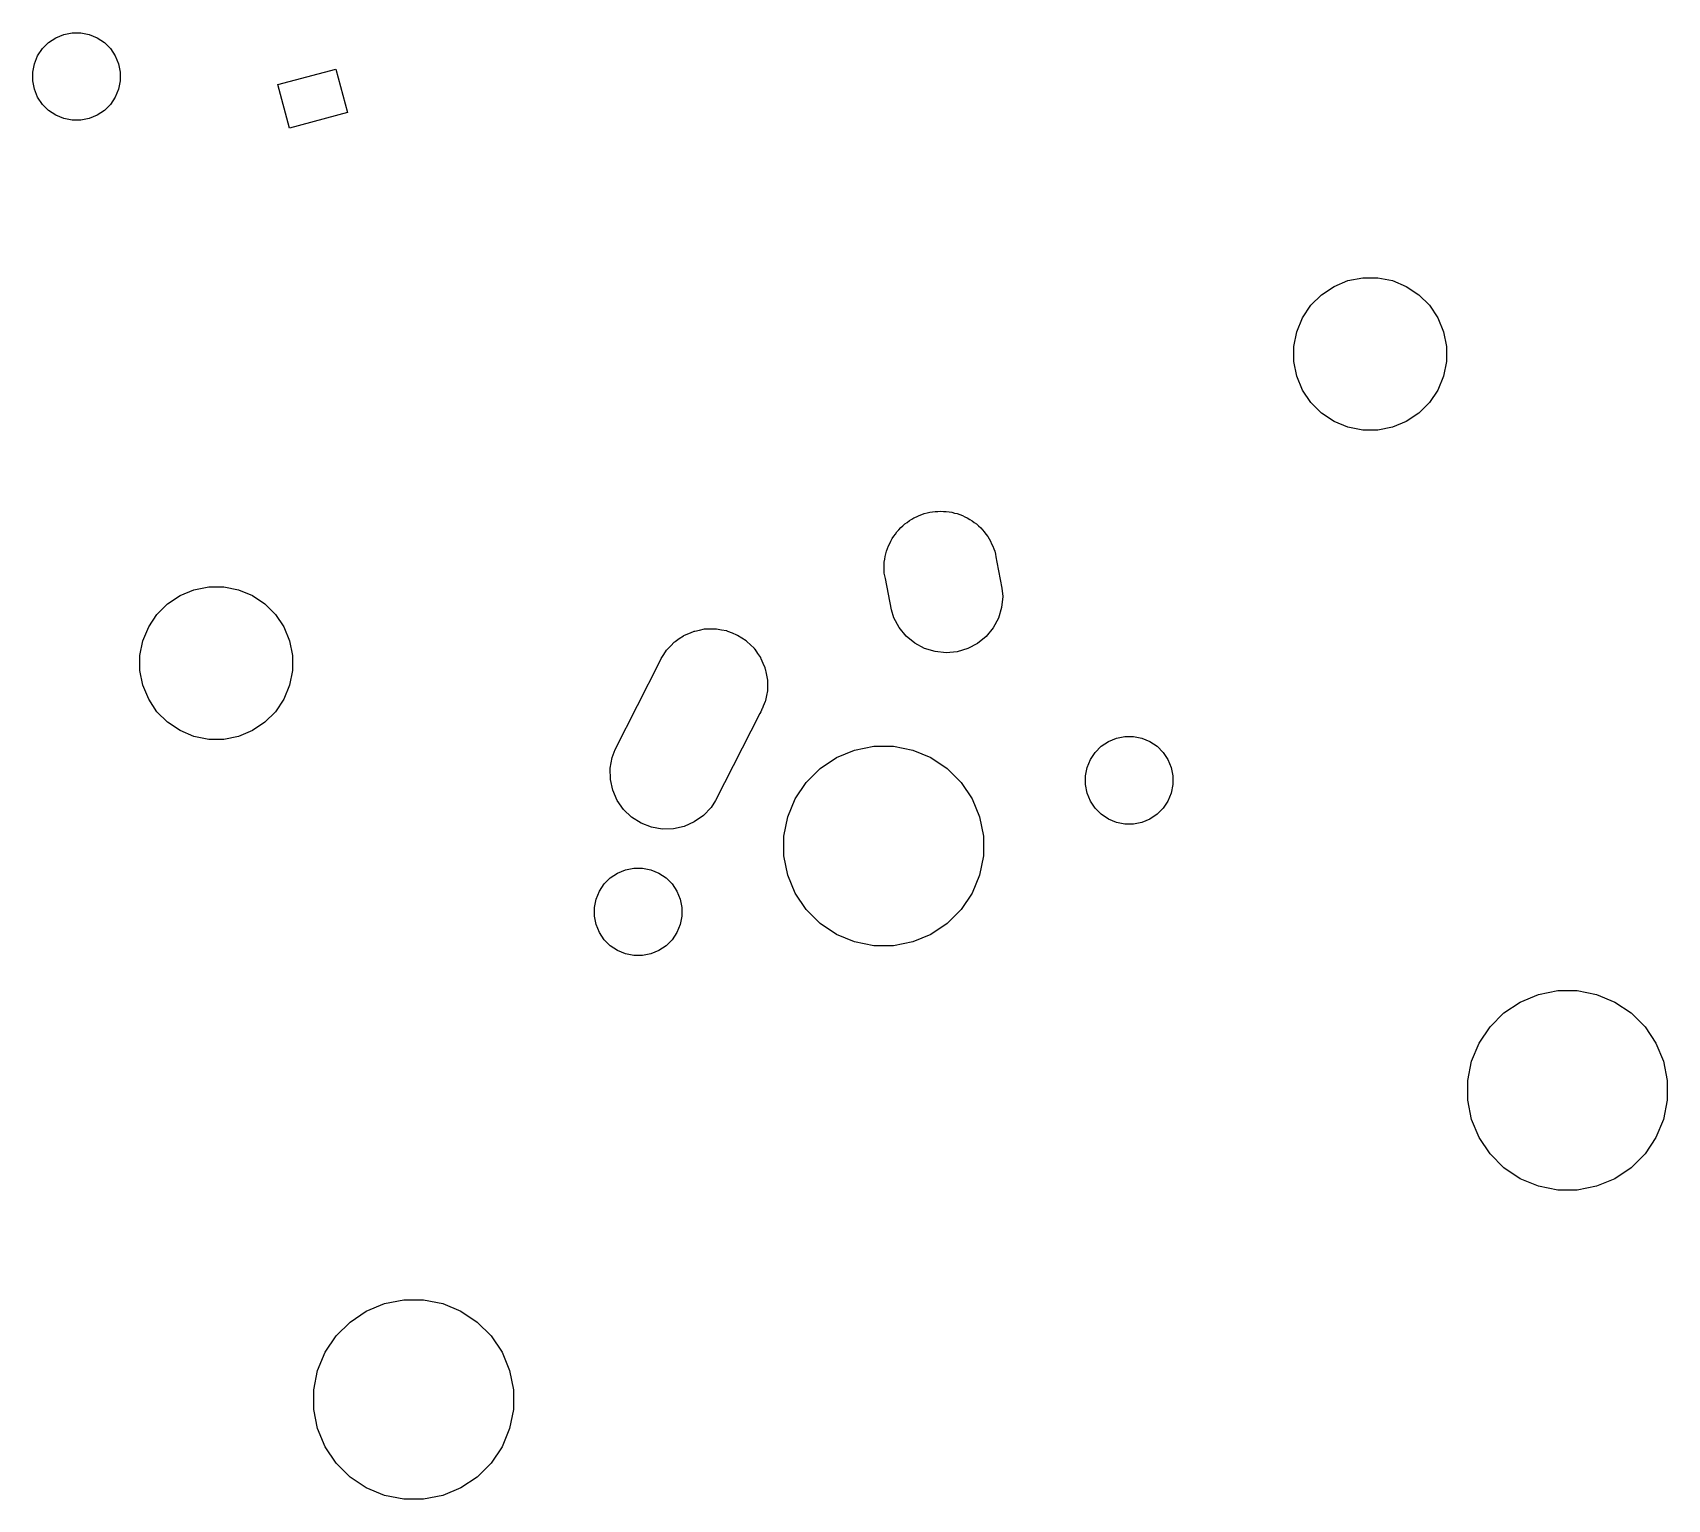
# Model space of a CAD drawing. Extents: x -26.1 to -7.5, y -7.6 to -2.3.
# Drawn here: x -13.992 to -12.705, y -7.639 to -6.485 of the extents above; entities that cross this region are included whole.
import ezdxf

# ---------------------------------------------------------------- set-up
doc = ezdxf.new("R2010")
doc.units = 0
doc.header["$MEASUREMENT"] = 0
doc.layers.add('BLACK', color=7, linetype='CONTINUOUS')

msp = doc.modelspace()

# ---------------------------------------------------------------- linework, layer by layer
at = {"layer": 'BLACK', "linetype": 'CONTINUOUS'}
for p, q in [((-13.9839, -6.49742), (-13.9791, -6.49262)), ((-13.9791, -6.49262), (-13.9735, -6.48885)), ((-13.9735, -6.48885), (-13.9672, -6.48625)), ((-13.9672, -6.48625), (-13.9606, -6.48493)), ((-13.9606, -6.48493), (-13.9538, -6.48493)), ((-13.9538, -6.48493), (-13.9471, -6.48625)), ((-13.9471, -6.48625), (-13.9409, -6.48885)), ((-13.9409, -6.48885), (-13.9352, -6.49262)), ((-13.9352, -6.49262), (-13.9304, -6.49742)), ((-13.9903, -6.50933), (-13.9877, -6.50306)), ((-13.9877, -6.50306), (-13.9839, -6.49742)), ((-13.9304, -6.49742), (-13.9267, -6.50306)), ((-13.9267, -6.50306), (-13.9241, -6.50933)), ((-13.9916, -6.51599), (-13.9903, -6.50933)), ((-13.9916, -6.52277), (-13.9916, -6.51599)), ((-13.9241, -6.50933), (-13.9227, -6.51599)), ((-13.9227, -6.51599), (-13.9227, -6.52277)), ((-13.7987, -6.52583), (-13.7531, -6.51361)), ((-13.7531, -6.51361), (-13.7439, -6.54783)), ((-13.9903, -6.52943), (-13.9916, -6.52277)), ((-13.9877, -6.5357), (-13.9903, -6.52943)), ((-13.9241, -6.52943), (-13.9267, -6.5357)), ((-13.9227, -6.52277), (-13.9241, -6.52943)), ((-13.7896, -6.56006), (-13.7987, -6.52583)), ((-13.9839, -6.54134), (-13.9877, -6.5357)), ((-13.9791, -6.54614), (-13.9839, -6.54134)), ((-13.9735, -6.54991), (-13.9791, -6.54614)), ((-13.9352, -6.54614), (-13.9409, -6.54991)), ((-13.9304, -6.54134), (-13.9352, -6.54614)), ((-13.9267, -6.5357), (-13.9304, -6.54134)), ((-13.9672, -6.5525), (-13.9735, -6.54991)), ((-13.9606, -6.55383), (-13.9672, -6.5525)), ((-13.9538, -6.55383), (-13.9606, -6.55383)), ((-13.9471, -6.5525), (-13.9538, -6.55383)), ((-13.9409, -6.54991), (-13.9471, -6.5525)), ((-13.7439, -6.54783), (-13.7896, -6.56006)), ((-12.9774, -6.69112), (-12.9676, -6.68455)), ((-12.9676, -6.68455), (-12.9567, -6.68003)), ((-12.9567, -6.68003), (-12.9451, -6.67773)), ((-12.9451, -6.67773), (-12.9333, -6.67773)), ((-12.9333, -6.67773), (-12.9217, -6.68003)), ((-12.9217, -6.68003), (-12.9108, -6.68455)), ((-12.9108, -6.68455), (-12.9009, -6.69112)), ((-12.9924, -6.7093), (-12.9858, -6.69948)), ((-12.9858, -6.69948), (-12.9774, -6.69112)), ((-12.9009, -6.69112), (-12.8926, -6.69948)), ((-12.8926, -6.69948), (-12.886, -6.7093)), ((-12.9969, -6.72022), (-12.9924, -6.7093)), ((-12.886, -6.7093), (-12.8815, -6.72022)), ((-12.9992, -6.73182), (-12.9969, -6.72022)), ((-12.8815, -6.72022), (-12.8792, -6.73182)), ((-12.9992, -6.74363), (-12.9992, -6.73182)), ((-12.8792, -6.73182), (-12.8792, -6.74363)), ((-12.9969, -6.75523), (-12.9992, -6.74363)), ((-12.8792, -6.74363), (-12.8815, -6.75523)), ((-12.9924, -6.76615), (-12.9969, -6.75523)), ((-12.8815, -6.75523), (-12.886, -6.76615)), ((-12.9858, -6.77597), (-12.9924, -6.76615)), ((-12.9774, -6.78433), (-12.9858, -6.77597)), ((-12.8926, -6.77597), (-12.9009, -6.78433)), ((-12.886, -6.76615), (-12.8926, -6.77597)), ((-12.9676, -6.7909), (-12.9774, -6.78433)), ((-12.9567, -6.79542), (-12.9676, -6.7909)), ((-12.9108, -6.7909), (-12.9217, -6.79542)), ((-12.9009, -6.78433), (-12.9108, -6.7909)), ((-12.9451, -6.79773), (-12.9567, -6.79542)), ((-12.9333, -6.79773), (-12.9451, -6.79773)), ((-12.9217, -6.79542), (-12.9333, -6.79773)), ((-13.3018, -6.86884), (-13.2999, -6.86786)), ((-13.2999, -6.86786), (-13.2982, -6.86668)), ((-13.2982, -6.86668), (-13.2961, -6.86582)), ((-13.2961, -6.86582), (-13.2941, -6.86476)), ((-13.2941, -6.86476), (-13.292, -6.86415)), ((-13.292, -6.86415), (-13.2901, -6.86334)), ((-13.2901, -6.86334), (-13.2879, -6.8629)), ((-13.2879, -6.8629), (-13.2857, -6.86225)), ((-13.2857, -6.86225), (-13.2836, -6.86205)), ((-13.2836, -6.86205), (-13.2815, -6.86164)), ((-13.2815, -6.86164), (-13.2793, -6.86164)), ((-13.2793, -6.86164), (-13.277, -6.86143)), ((-13.277, -6.86143), (-13.2749, -6.86164)), ((-13.2749, -6.86164), (-13.2728, -6.86164)), ((-13.2728, -6.86164), (-13.2706, -6.86208)), ((-13.2706, -6.86208), (-13.2683, -6.86231)), ((-13.2683, -6.86231), (-13.2663, -6.86293)), ((-13.2663, -6.86293), (-13.2643, -6.86334)), ((-13.2643, -6.86334), (-13.2622, -6.86421)), ((-13.2622, -6.86421), (-13.26, -6.86487)), ((-13.26, -6.86487), (-13.2581, -6.86587)), ((-13.2581, -6.86587), (-13.2562, -6.86668)), ((-13.2562, -6.86668), (-13.2543, -6.86794)), ((-13.2543, -6.86794), (-13.2523, -6.86901)), ((-13.3152, -6.88307), (-13.3141, -6.88108)), ((-13.3141, -6.88108), (-13.3127, -6.87945)), ((-13.3127, -6.87945), (-13.3116, -6.8777)), ((-13.3116, -6.8777), (-13.31, -6.8761)), ((-13.31, -6.8761), (-13.3085, -6.87436)), ((-13.3085, -6.87436), (-13.3069, -6.87302)), ((-13.3069, -6.87302), (-13.3054, -6.87153)), ((-13.3054, -6.87153), (-13.3035, -6.87027)), ((-13.3035, -6.87027), (-13.3018, -6.86884)), ((-13.2523, -6.86901), (-13.2507, -6.87036)), ((-13.2507, -6.87036), (-13.2489, -6.87153)), ((-13.2489, -6.87153), (-13.2473, -6.87313)), ((-13.2473, -6.87313), (-13.2456, -6.87457)), ((-13.2456, -6.87457), (-13.2443, -6.87621)), ((-13.2443, -6.87621), (-13.2428, -6.8777)), ((-13.2428, -6.8777), (-13.2415, -6.87958)), ((-13.2415, -6.87958), (-13.2401, -6.88133)), ((-13.3202, -6.89508), (-13.3198, -6.89301)), ((-13.3198, -6.89301), (-13.3189, -6.89092)), ((-13.3189, -6.89092), (-13.3182, -6.88876)), ((-13.3182, -6.88876), (-13.3172, -6.8869)), ((-13.3172, -6.8869), (-13.3164, -6.88495)), ((-13.3164, -6.88495), (-13.3152, -6.88307)), ((-13.2401, -6.88133), (-13.2391, -6.8832)), ((-13.2391, -6.8832), (-13.2379, -6.88495)), ((-13.2379, -6.88495), (-13.2371, -6.88704)), ((-13.2371, -6.88704), (-13.236, -6.88904)), ((-13.236, -6.88904), (-13.2354, -6.89106)), ((-13.2354, -6.89106), (-13.2346, -6.89301)), ((-13.2346, -6.89301), (-13.2341, -6.89523)), ((-13.3217, -6.90578), (-13.3215, -6.90368)), ((-13.3215, -6.90803), (-13.3217, -6.90578)), ((-13.3215, -6.90157), (-13.321, -6.89935)), ((-13.3215, -6.90368), (-13.3215, -6.90157)), ((-13.321, -6.89935), (-13.3208, -6.8971)), ((-13.3208, -6.8971), (-13.3202, -6.89508)), ((-13.2341, -6.89523), (-13.2341, -6.8953)), ((-13.2341, -6.8953), (-13.2337, -6.89735)), ((-13.2337, -6.89735), (-13.2329, -6.90157)), ((-13.2329, -6.90157), (-13.2329, -6.90165)), ((-13.2329, -6.90165), (-13.2289, -6.92204)), ((-13.3215, -6.9103), (-13.3215, -6.90803)), ((-13.3206, -6.91451), (-13.3215, -6.9103)), ((-13.3158, -6.93903), (-13.3206, -6.91451)), ((-13.8854, -6.93441), (-13.8756, -6.92784)), ((-13.8756, -6.92784), (-13.8647, -6.92332)), ((-13.8647, -6.92332), (-13.8531, -6.92102)), ((-13.8531, -6.92102), (-13.8413, -6.92102)), ((-13.8413, -6.92102), (-13.8297, -6.92332)), ((-13.8297, -6.92332), (-13.8187, -6.92784)), ((-13.8187, -6.92784), (-13.8089, -6.93441)), ((-13.2283, -6.92855), (-13.2292, -6.93723)), ((-13.2289, -6.92204), (-13.2283, -6.92855)), ((-13.9003, -6.95259), (-13.8938, -6.94277)), ((-13.8938, -6.94277), (-13.8854, -6.93441)), ((-13.8089, -6.93441), (-13.8006, -6.94277)), ((-13.8006, -6.94277), (-13.794, -6.95259)), ((-13.314, -6.94529), (-13.3158, -6.93903)), ((-13.3099, -6.953), (-13.314, -6.94529)), ((-13.2292, -6.93723), (-13.2317, -6.94557)), ((-13.9049, -6.96351), (-13.9003, -6.95259)), ((-13.794, -6.95259), (-13.7895, -6.96351)), ((-13.4788, -6.95911), (-13.4752, -6.95762)), ((-13.4752, -6.95762), (-13.4717, -6.95606)), ((-13.4717, -6.95606), (-13.4712, -6.95595)), ((-13.4712, -6.95595), (-13.4707, -6.95577)), ((-13.4707, -6.95577), (-13.4669, -6.95501)), ((-13.4669, -6.95501), (-13.4631, -6.95417)), ((-13.4631, -6.95417), (-13.4627, -6.95416)), ((-13.4627, -6.95416), (-13.4622, -6.95407)), ((-13.4622, -6.95407), (-13.4583, -6.95407)), ((-13.4583, -6.95407), (-13.4544, -6.95399)), ((-13.4544, -6.95399), (-13.4539, -6.95407)), ((-13.4539, -6.95407), (-13.4535, -6.95407)), ((-13.4535, -6.95407), (-13.4497, -6.95483)), ((-13.4497, -6.95483), (-13.4458, -6.9555)), ((-13.4458, -6.9555), (-13.4454, -6.95568)), ((-13.4454, -6.95568), (-13.4449, -6.95577)), ((-13.4449, -6.95577), (-13.4413, -6.95726)), ((-13.4413, -6.95726), (-13.4377, -6.95867)), ((-13.3044, -6.95976), (-13.3099, -6.953)), ((-13.2359, -6.95325), (-13.2414, -6.95997)), ((-13.2317, -6.94557), (-13.2359, -6.95325)), ((-13.9072, -6.97511), (-13.9049, -6.96351)), ((-13.7895, -6.96351), (-13.7872, -6.97511)), ((-13.4949, -6.97414), (-13.4928, -6.97087)), ((-13.4928, -6.97087), (-13.4925, -6.97052)), ((-13.4925, -6.97052), (-13.4922, -6.97013)), ((-13.4922, -6.97013), (-13.4895, -6.96737)), ((-13.4895, -6.96737), (-13.4868, -6.96457)), ((-13.4868, -6.96457), (-13.4864, -6.96429)), ((-13.4864, -6.96429), (-13.4861, -6.96396)), ((-13.4861, -6.96396), (-13.4828, -6.96179)), ((-13.4828, -6.96179), (-13.4796, -6.95957)), ((-13.4796, -6.95957), (-13.4792, -6.95938)), ((-13.4792, -6.95938), (-13.4788, -6.95911)), ((-13.4377, -6.95867), (-13.4373, -6.95893)), ((-13.4373, -6.95893), (-13.4369, -6.95911)), ((-13.4369, -6.95911), (-13.4336, -6.96127)), ((-13.4336, -6.96127), (-13.4303, -6.96336)), ((-13.4303, -6.96336), (-13.43, -6.96369)), ((-13.43, -6.96369), (-13.4296, -6.96396)), ((-13.4296, -6.96396), (-13.4268, -6.96671)), ((-13.4268, -6.96671), (-13.424, -6.9694)), ((-13.424, -6.9694), (-13.4238, -6.96979)), ((-13.4238, -6.96979), (-13.4234, -6.97013)), ((-13.4234, -6.97013), (-13.4213, -6.97336)), ((-13.2976, -6.96532), (-13.3044, -6.95976)), ((-13.29, -6.96946), (-13.2976, -6.96532)), ((-13.2816, -6.97202), (-13.29, -6.96946)), ((-13.2559, -6.96957), (-13.2642, -6.97208)), ((-13.2482, -6.96549), (-13.2559, -6.96957)), ((-13.2414, -6.95997), (-13.2482, -6.96549)), ((-13.9072, -6.98692), (-13.9072, -6.97511)), ((-13.7872, -6.97511), (-13.7872, -6.98692)), ((-13.5333, -7.04913), (-13.4981, -6.97984)), ((-13.4981, -6.97984), (-13.4971, -6.97738)), ((-13.4971, -6.97738), (-13.4949, -6.97414)), ((-13.4213, -6.97336), (-13.419, -6.97655)), ((-13.419, -6.97655), (-13.4188, -6.97698)), ((-13.4188, -6.97698), (-13.4186, -6.97738)), ((-13.4186, -6.97738), (-13.4171, -6.98097)), ((-13.4171, -6.98097), (-13.4155, -6.98453)), ((-13.2729, -6.9729), (-13.2816, -6.97202)), ((-13.2642, -6.97208), (-13.2729, -6.9729)), ((-13.9049, -6.99852), (-13.9072, -6.98692)), ((-13.7872, -6.98692), (-13.7895, -6.99852)), ((-13.4155, -6.98453), (-13.4154, -6.985)), ((-13.4154, -6.985), (-13.4152, -6.98544)), ((-13.4152, -6.98544), (-13.4145, -6.98926)), ((-13.4145, -6.98926), (-13.4136, -6.99305)), ((-13.4136, -6.99305), (-13.4136, -6.99353)), ((-13.4136, -6.99353), (-13.4135, -6.994)), ((-13.4135, -6.994), (-13.4135, -6.99789)), ((-13.9003, -7.00944), (-13.9049, -6.99852)), ((-13.8938, -7.01926), (-13.9003, -7.00944)), ((-13.794, -7.00944), (-13.8006, -7.01926)), ((-13.7895, -6.99852), (-13.794, -7.00944)), ((-13.4143, -7.00654), (-13.415, -7.01037)), ((-13.4135, -7.00272), (-13.4143, -7.00654)), ((-13.4135, -6.99789), (-13.4135, -7.00177)), ((-13.4135, -7.00177), (-13.4135, -7.00224)), ((-13.4135, -7.00224), (-13.4135, -7.00272)), ((-13.8854, -7.02762), (-13.8938, -7.01926)), ((-13.8006, -7.01926), (-13.8089, -7.02762)), ((-13.4195, -7.02076), (-13.4543, -7.08921)), ((-13.4186, -7.01934), (-13.4195, -7.02076)), ((-13.4176, -7.01688), (-13.4186, -7.01934)), ((-13.4173, -7.01646), (-13.4176, -7.01688)), ((-13.4167, -7.01487), (-13.4173, -7.01646)), ((-13.4152, -7.01128), (-13.4167, -7.01487)), ((-13.4151, -7.01081), (-13.4152, -7.01128)), ((-13.415, -7.01037), (-13.4151, -7.01081)), ((-13.8756, -7.03419), (-13.8854, -7.02762)), ((-13.8647, -7.03871), (-13.8756, -7.03419)), ((-13.8187, -7.03419), (-13.8297, -7.03871)), ((-13.8089, -7.02762), (-13.8187, -7.03419)), ((-13.8531, -7.04102), (-13.8647, -7.03871)), ((-13.8413, -7.04102), (-13.8531, -7.04102)), ((-13.8297, -7.03871), (-13.8413, -7.04102)), ((-13.3449, -7.04952), (-13.3297, -7.0465)), ((-13.3297, -7.0465), (-13.3143, -7.0465)), ((-13.3143, -7.0465), (-13.2991, -7.04952)), ((-13.1556, -7.05128), (-13.1508, -7.04648)), ((-13.1508, -7.04648), (-13.1451, -7.04271)), ((-13.1451, -7.04271), (-13.1389, -7.04011)), ((-13.1389, -7.04011), (-13.1322, -7.03879)), ((-13.1322, -7.03879), (-13.1254, -7.03879)), ((-13.1254, -7.03879), (-13.1188, -7.04011)), ((-13.1188, -7.04011), (-13.1125, -7.04271)), ((-13.1125, -7.04271), (-13.1069, -7.04648)), ((-13.1069, -7.04648), (-13.1021, -7.05128)), ((-13.5371, -7.06382), (-13.5356, -7.05522)), ((-13.5356, -7.05522), (-13.5333, -7.04913)), ((-13.372, -7.06403), (-13.3592, -7.05543)), ((-13.3592, -7.05543), (-13.3449, -7.04952)), ((-13.2991, -7.04952), (-13.2848, -7.05543)), ((-13.2848, -7.05543), (-13.272, -7.06403)), ((-13.1619, -7.06319), (-13.1593, -7.05692)), ((-13.1593, -7.05692), (-13.1556, -7.05128)), ((-13.1021, -7.05128), (-13.0983, -7.05692)), ((-13.0983, -7.05692), (-13.0957, -7.06319)), ((-13.537, -7.07254), (-13.5371, -7.06382)), ((-13.5351, -7.08106), (-13.537, -7.07254)), ((-13.383, -7.07496), (-13.372, -7.06403)), ((-13.272, -7.06403), (-13.261, -7.07496)), ((-13.1633, -7.06984), (-13.1619, -7.06319)), ((-13.1633, -7.07663), (-13.1633, -7.06984)), ((-13.0957, -7.06319), (-13.0944, -7.06984)), ((-13.0944, -7.06984), (-13.0944, -7.07663)), ((-13.5316, -7.08904), (-13.5351, -7.08106)), ((-13.3916, -7.08782), (-13.383, -7.07496)), ((-13.261, -7.07496), (-13.2524, -7.08782)), ((-13.1619, -7.08328), (-13.1633, -7.07663)), ((-13.1593, -7.08955), (-13.1619, -7.08328)), ((-13.0957, -7.08328), (-13.0983, -7.08955)), ((-13.0944, -7.07663), (-13.0957, -7.08328)), ((-13.5266, -7.09619), (-13.5316, -7.08904)), ((-13.5203, -7.10223), (-13.5266, -7.09619)), ((-13.4578, -7.09472), (-13.4638, -7.10102)), ((-13.4543, -7.08921), (-13.4578, -7.09472)), ((-13.3975, -7.1021), (-13.3916, -7.08782)), ((-13.2524, -7.08782), (-13.2465, -7.1021)), ((-13.1556, -7.0952), (-13.1593, -7.08955)), ((-13.1508, -7.09999), (-13.1556, -7.0952)), ((-13.1021, -7.0952), (-13.1069, -7.09999)), ((-13.0983, -7.08955), (-13.1021, -7.0952)), ((-13.5129, -7.10692), (-13.5203, -7.10223)), ((-13.5048, -7.11009), (-13.5129, -7.10692)), ((-13.4962, -7.1116), (-13.5048, -7.11009)), ((-13.4875, -7.11142), (-13.4962, -7.1116)), ((-13.4789, -7.10953), (-13.4875, -7.11142)), ((-13.471, -7.10602), (-13.4789, -7.10953)), ((-13.4638, -7.10102), (-13.471, -7.10602)), ((-13.4005, -7.11727), (-13.3975, -7.1021)), ((-13.2465, -7.1021), (-13.2435, -7.11727)), ((-13.1451, -7.10376), (-13.1508, -7.09999)), ((-13.1389, -7.10636), (-13.1451, -7.10376)), ((-13.1322, -7.10769), (-13.1389, -7.10636)), ((-13.1254, -7.10769), (-13.1322, -7.10769)), ((-13.1188, -7.10636), (-13.1254, -7.10769)), ((-13.1125, -7.10376), (-13.1188, -7.10636)), ((-13.1069, -7.09999), (-13.1125, -7.10376)), ((-13.4005, -7.13273), (-13.4005, -7.11727)), ((-13.2435, -7.11727), (-13.2435, -7.13273)), ((-13.3975, -7.1479), (-13.4005, -7.13273)), ((-13.2435, -7.13273), (-13.2465, -7.1479)), ((-13.5419, -7.1548), (-13.5371, -7.15001)), ((-13.5371, -7.15001), (-13.5315, -7.14624)), ((-13.5315, -7.14624), (-13.5252, -7.14364)), ((-13.5252, -7.14364), (-13.5186, -7.14231)), ((-13.5186, -7.14231), (-13.5118, -7.14231)), ((-13.5118, -7.14231), (-13.5051, -7.14364)), ((-13.5051, -7.14364), (-13.4989, -7.14624)), ((-13.4989, -7.14624), (-13.4932, -7.15001)), ((-13.4932, -7.15001), (-13.4884, -7.1548)), ((-13.3916, -7.16218), (-13.3975, -7.1479)), ((-13.2465, -7.1479), (-13.2524, -7.16218)), ((-13.5483, -7.16672), (-13.5457, -7.16045)), ((-13.5457, -7.16045), (-13.5419, -7.1548)), ((-13.4884, -7.1548), (-13.4847, -7.16045)), ((-13.4847, -7.16045), (-13.4821, -7.16672)), ((-13.383, -7.17504), (-13.3916, -7.16218)), ((-13.2524, -7.16218), (-13.261, -7.17504)), ((-13.5496, -7.17337), (-13.5483, -7.16672)), ((-13.5496, -7.18016), (-13.5496, -7.17337)), ((-13.4821, -7.16672), (-13.4807, -7.17337)), ((-13.4807, -7.17337), (-13.4807, -7.18016)), ((-13.372, -7.18597), (-13.383, -7.17504)), ((-13.261, -7.17504), (-13.272, -7.18597)), ((-13.5483, -7.18681), (-13.5496, -7.18016)), ((-13.5457, -7.19308), (-13.5483, -7.18681)), ((-13.4821, -7.18681), (-13.4847, -7.19308)), ((-13.4807, -7.18016), (-13.4821, -7.18681)), ((-13.3592, -7.19457), (-13.372, -7.18597)), ((-13.272, -7.18597), (-13.2848, -7.19457)), ((-13.5419, -7.19872), (-13.5457, -7.19308)), ((-13.5371, -7.20352), (-13.5419, -7.19872)), ((-13.4884, -7.19872), (-13.4932, -7.20352)), ((-13.4847, -7.19308), (-13.4884, -7.19872)), ((-13.3449, -7.20048), (-13.3592, -7.19457)), ((-13.3297, -7.2035), (-13.3449, -7.20048)), ((-13.2991, -7.20048), (-13.3143, -7.2035)), ((-13.2848, -7.19457), (-13.2991, -7.20048)), ((-13.5315, -7.20729), (-13.5371, -7.20352)), ((-13.5252, -7.20989), (-13.5315, -7.20729)), ((-13.5186, -7.21121), (-13.5252, -7.20989)), ((-13.5118, -7.21121), (-13.5186, -7.21121)), ((-13.5051, -7.20989), (-13.5118, -7.21121)), ((-13.4989, -7.20729), (-13.5051, -7.20989)), ((-13.4932, -7.20352), (-13.4989, -7.20729)), ((-13.3143, -7.2035), (-13.3297, -7.2035)), ((-12.8068, -7.2418), (-12.7916, -7.23878)), ((-12.7916, -7.23878), (-12.7762, -7.23878)), ((-12.7762, -7.23878), (-12.761, -7.2418)), ((-12.8339, -7.25631), (-12.8211, -7.24772)), ((-12.8211, -7.24772), (-12.8068, -7.2418)), ((-12.761, -7.2418), (-12.7467, -7.24772)), ((-12.7467, -7.24772), (-12.7339, -7.25631)), ((-12.8449, -7.26724), (-12.8339, -7.25631)), ((-12.7339, -7.25631), (-12.7229, -7.26724)), ((-12.8535, -7.2801), (-12.8449, -7.26724)), ((-12.7229, -7.26724), (-12.7143, -7.2801)), ((-12.8594, -7.29438), (-12.8535, -7.2801)), ((-12.7143, -7.2801), (-12.7084, -7.29438)), ((-12.8624, -7.30955), (-12.8594, -7.29438)), ((-12.7084, -7.29438), (-12.7054, -7.30955)), ((-12.8624, -7.32501), (-12.8624, -7.30955)), ((-12.7054, -7.30955), (-12.7054, -7.32501)), ((-12.8594, -7.34018), (-12.8624, -7.32501)), ((-12.7054, -7.32501), (-12.7084, -7.34018)), ((-12.8535, -7.35446), (-12.8594, -7.34018)), ((-12.7084, -7.34018), (-12.7143, -7.35446)), ((-12.8449, -7.36732), (-12.8535, -7.35446)), ((-12.7143, -7.35446), (-12.7229, -7.36732)), ((-12.8339, -7.37826), (-12.8449, -7.36732)), ((-12.7229, -7.36732), (-12.7339, -7.37826)), ((-12.8211, -7.38685), (-12.8339, -7.37826)), ((-12.7339, -7.37826), (-12.7467, -7.38685)), ((-12.8068, -7.39276), (-12.8211, -7.38685)), ((-12.7916, -7.39578), (-12.8068, -7.39276)), ((-12.761, -7.39276), (-12.7762, -7.39578)), ((-12.7467, -7.38685), (-12.761, -7.39276)), ((-12.7762, -7.39578), (-12.7916, -7.39578)), ((-13.7291, -7.491), (-13.7148, -7.48509)), ((-13.7148, -7.48509), (-13.6996, -7.48207)), ((-13.6996, -7.48207), (-13.6841, -7.48207)), ((-13.6841, -7.48207), (-13.669, -7.48509)), ((-13.669, -7.48509), (-13.6547, -7.491)), ((-13.7419, -7.4996), (-13.7291, -7.491)), ((-13.6547, -7.491), (-13.6418, -7.4996)), ((-13.7614, -7.52339), (-13.7528, -7.51053)), ((-13.7528, -7.51053), (-13.7419, -7.4996)), ((-13.6418, -7.4996), (-13.6309, -7.51053)), ((-13.6309, -7.51053), (-13.6223, -7.52339)), ((-13.7674, -7.53767), (-13.7614, -7.52339)), ((-13.6223, -7.52339), (-13.6164, -7.53767)), ((-13.7704, -7.55284), (-13.7674, -7.53767)), ((-13.6164, -7.53767), (-13.6134, -7.55284)), ((-13.7704, -7.5683), (-13.7704, -7.55284)), ((-13.6134, -7.55284), (-13.6134, -7.5683)), ((-13.7674, -7.58347), (-13.7704, -7.5683)), ((-13.6134, -7.5683), (-13.6164, -7.58347)), ((-13.7614, -7.59775), (-13.7674, -7.58347)), ((-13.6164, -7.58347), (-13.6223, -7.59775)), ((-13.7528, -7.61061), (-13.7614, -7.59775)), ((-13.6223, -7.59775), (-13.6309, -7.61061)), ((-13.7419, -7.62155), (-13.7528, -7.61061)), ((-13.6309, -7.61061), (-13.6418, -7.62155)), ((-13.7291, -7.63014), (-13.7419, -7.62155)), ((-13.6418, -7.62155), (-13.6547, -7.63014)), ((-13.7148, -7.63605), (-13.7291, -7.63014)), ((-13.6996, -7.63907), (-13.7148, -7.63605)), ((-13.6841, -7.63907), (-13.6996, -7.63907)), ((-13.669, -7.63605), (-13.6841, -7.63907)), ((-13.6547, -7.63014), (-13.669, -7.63605))]:
    msp.add_line(p, q, dxfattribs=at)

doc.saveas('drawing.dxf')
